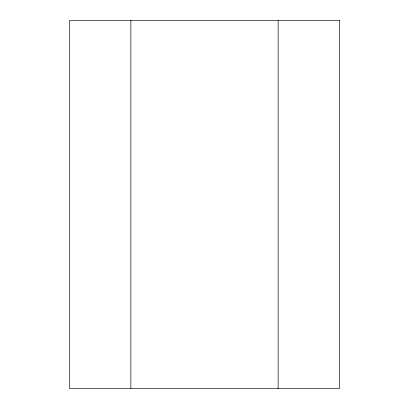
<?xml version="1.0" encoding="UTF-8"?>
<svg xmlns="http://www.w3.org/2000/svg" width="409" height="409" viewBox="0 0 409 409"><rect width="100%" height="100%" fill="white"/><g stroke="black" fill="none" stroke-linecap="round" stroke-linejoin="round"><path stroke-width="0.61" d="M278.12 20.45L278.12 388.55M130.88 20.45L130.88 388.55M339.47 20.45L69.53 20.45L69.53 388.55L339.47 388.55L339.47 20.45"/></g></svg>
